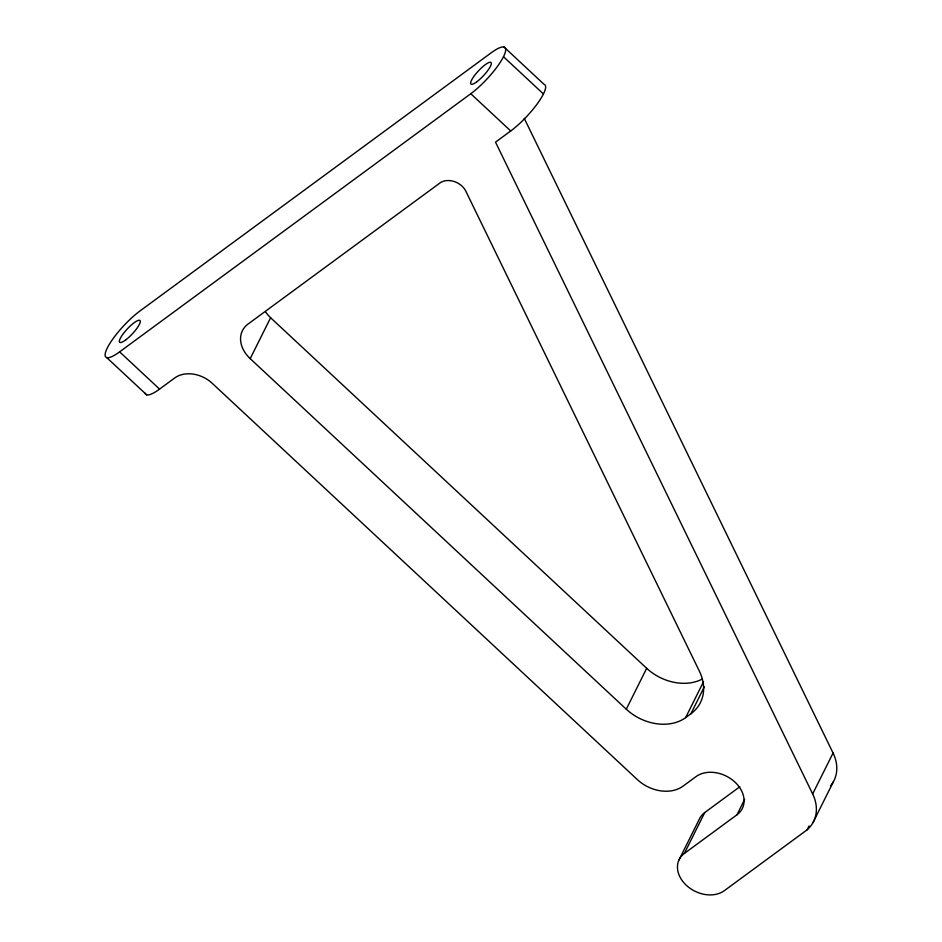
<?xml version="1.0" encoding="UTF-8"?>
<svg xmlns="http://www.w3.org/2000/svg" width="942" height="942" viewBox="0 0 942 942"><rect width="100%" height="100%" fill="white"/><g stroke="black" fill="none" stroke-linecap="round" stroke-linejoin="round"><path stroke-width="1.41" d="M704.286 686.906L690.898 713.765L685.623 717.639A43.909 33.347 26.5 0 1 626.277 709.22L250.207 358.655L270.613 317.737A30.533 23.173 26.5 0 1 265.656 312.002M626.277 709.22L646.683 668.302L270.613 317.737M685.623 717.639L703.474 681.831M678.994 859.928L699.4 819.01A28.107 21.336 26.5 0 1 704.769 812.522L739.847 786.735M809.037 825.981L807.117 829.82L724.316 890.685A28.107 21.336 26.5 0 1 686.329 885.303A28.107 21.336 26.5 0 1 684.363 853.452L704.769 812.522M684.363 853.452L736.985 814.771L744.627 799.428M807.117 829.82A45.487 34.536 26.5 0 0 812.663 793.941L833.069 753.023L524.282 118.409M813.052 822.507L833.458 781.589M503.487 56.72A35.137 8.301 -47 0 0 491.182 52.811L140.017 310.942A35.137 8.301 -47 0 0 107.306 347.951A35.137 8.301 -47 0 0 119.622 351.861L470.776 93.729A35.137 8.301 -47 0 0 503.487 56.72L543.44 93.965M145.174 393.203A35.137 8.301 -47 0 0 159.575 389.105L174.776 377.93A27.659 20.995 26.5 0 1 212.15 383.229L637.487 779.717A33.688 25.575 26.5 0 0 683.009 786.17L696.032 776.597A28.813 21.878 26.5 0 1 734.96 782.107A28.813 21.878 26.5 0 1 736.985 814.771M504.111 47.1L544.052 84.344A35.137 8.301 -47 0 1 537.823 103.055A35.137 8.301 -47 0 1 510.729 130.973L495.516 142.148L812.663 793.941M470.776 93.729L510.729 130.973M119.622 351.861L159.575 389.105M106.693 357.571L146.646 394.816M250.207 358.655A30.533 23.173 26.5 0 1 248.064 324.048L439.961 182.983A16.308 12.387 26.5 0 1 465.831 191.191L699.388 671.187A51.751 39.293 26.5 0 1 690.898 713.765M833.069 753.023A45.487 34.536 26.5 0 1 830.503 785.875M702.084 679.17A43.909 33.347 26.5 0 1 646.683 668.302M476.687 81.86A14.754 3.485 -47 0 0 491.3 62.949A14.754 3.485 -47 0 0 474.933 74.995A14.754 3.485 -47 0 0 476.687 81.86M125.592 340.015A14.919 3.532 -47 0 0 140.252 320.928A14.919 3.532 -47 0 0 123.614 333.268A14.919 3.532 -47 0 0 125.592 340.015"/></g></svg>
